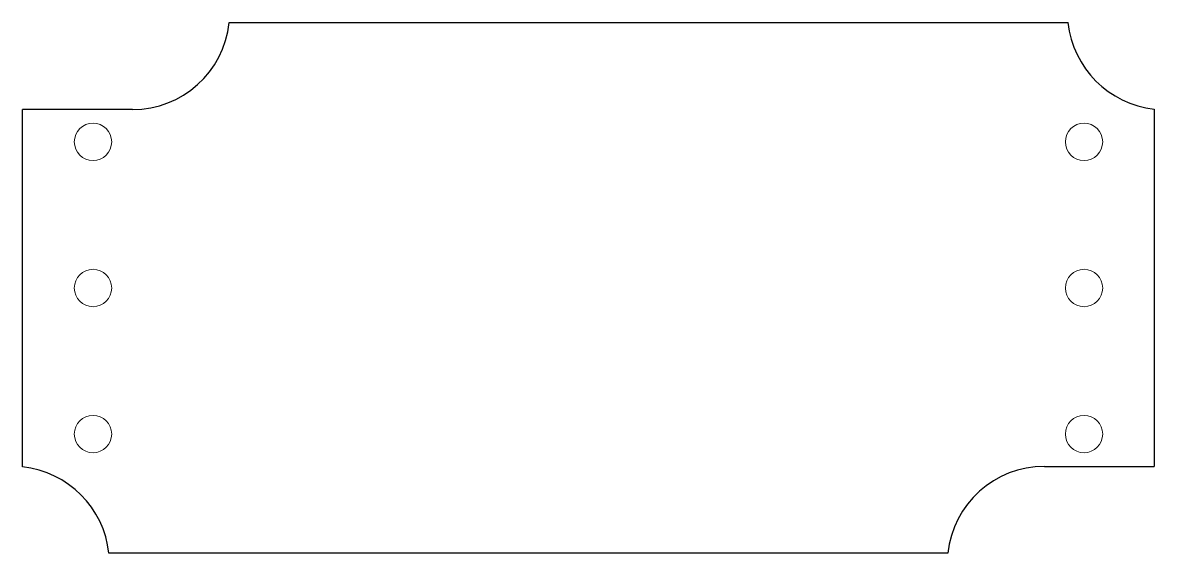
# Model space of a CAD drawing. Header units: millimetres. Extents: x -51 to 58, y -30 to 21.
import ezdxf

# ---------------------------------------------------------------- set-up
doc = ezdxf.new("R2010")
doc.units = ezdxf.units.MM
doc.layers.get('0').update_dxf_attribs({"lineweight": 25, "true_color": 0xffffff})
doc.layers.add('Visible (ANSI)', color=7, linetype='Continuous', lineweight=9, true_color=0xffffff)

msp = doc.modelspace()

# ---------------------------------------------------------------- linework, layer by layer
for p, q in [((-31.06, 21.24), (49.35, 21.24)), ((-40.33, 12.91), (-50.87, 12.91)), ((-50.87, -21.32), (-50.87, 12.91)), ((57.62, 12.96), (57.62, -21.26)), ((47.09, -21.26), (57.62, -21.26)), ((37.82, -29.59), (-42.59, -29.59))]:
    msp.add_line(p, q)
for centre, start, end in [((-40.33, 22.24), 270, 353.8479), ((58.62, 22.24), 186.1521, 263.8479), ((-51.87, -30.59), 6.1521, 83.8479), ((47.09, -30.59), 90, 173.8479)]:
    msp.add_arc(centre, 9.33, start, end)
at = {"layer": 'Visible (ANSI)'}
for centre in [(-44.12, 9.82), (50.88, 9.82), (-44.12, -4.18), (50.88, -4.18), (-44.12, -18.17), (50.88, -18.17)]:
    msp.add_circle(centre, 1.79, dxfattribs=at)

doc.saveas('drawing.dxf')
